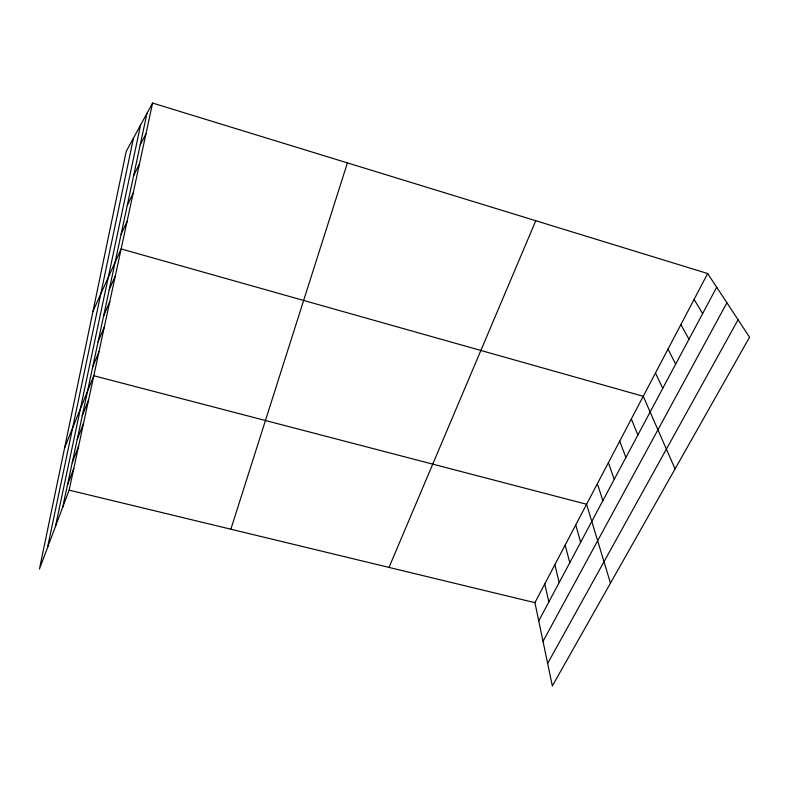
<?xml version="1.0" encoding="UTF-8"?>
<svg xmlns="http://www.w3.org/2000/svg" width="789" height="789" viewBox="0 0 789 789"><rect width="100%" height="100%" fill="white"/><g stroke="black" fill="none" stroke-linecap="round" stroke-linejoin="round"><path stroke-width="1.18" d="M47.518 547.556L133.499 138.036M55.408 526.608L140.541 125.126M62.686 507.278L146.961 113.369M152.583 103.053L126.201 151.409L39.45 568.987L69.136 490.137L152.583 103.053L707.674 273.527L749.55 337.209L552.339 685.947L534.932 602.678L707.674 273.527M230.852 529.212L347.416 162.889M67.381 485.294L73.811 468.429M72.213 462.729L78.614 446.16M77.174 439.552L83.545 423.298M82.263 415.754L88.605 399.836M64.659 447.669L93.792 375.742L586.582 504.26L610.479 583.14M92.717 366.895L98.97 351.726M98.083 341.824L104.286 327.07M389.016 567.429L535.78 220.733M103.596 316.064L109.75 301.733M109.257 289.563L115.362 275.696M93.013 311.162L121.131 248.939L643.242 396.285L675.068 468.922M121.092 234.254L127.068 221.423M127.276 205.377L133.173 193.108M133.637 175.622L139.456 163.964M140.195 144.969L145.926 133.962M538.739 620.894L716.688 287.226M543.019 641.349L726.916 302.779M547.635 663.45L738.07 319.742M69.136 490.137L534.932 602.678M694.093 299.406L702.634 313.568M680.868 324.595L688.975 339.191M667.997 349.123L675.68 364.123M655.462 373.01L662.74 388.385M631.338 418.979L637.857 435.035M619.73 441.1L625.894 457.462M608.408 462.67L614.236 479.317M597.362 483.716L602.875 500.64M575.743 524.912L580.645 542.319M565.171 545.061L569.776 562.685M554.854 564.727L559.174 582.568M544.775 583.929L548.838 601.958"/></g></svg>
